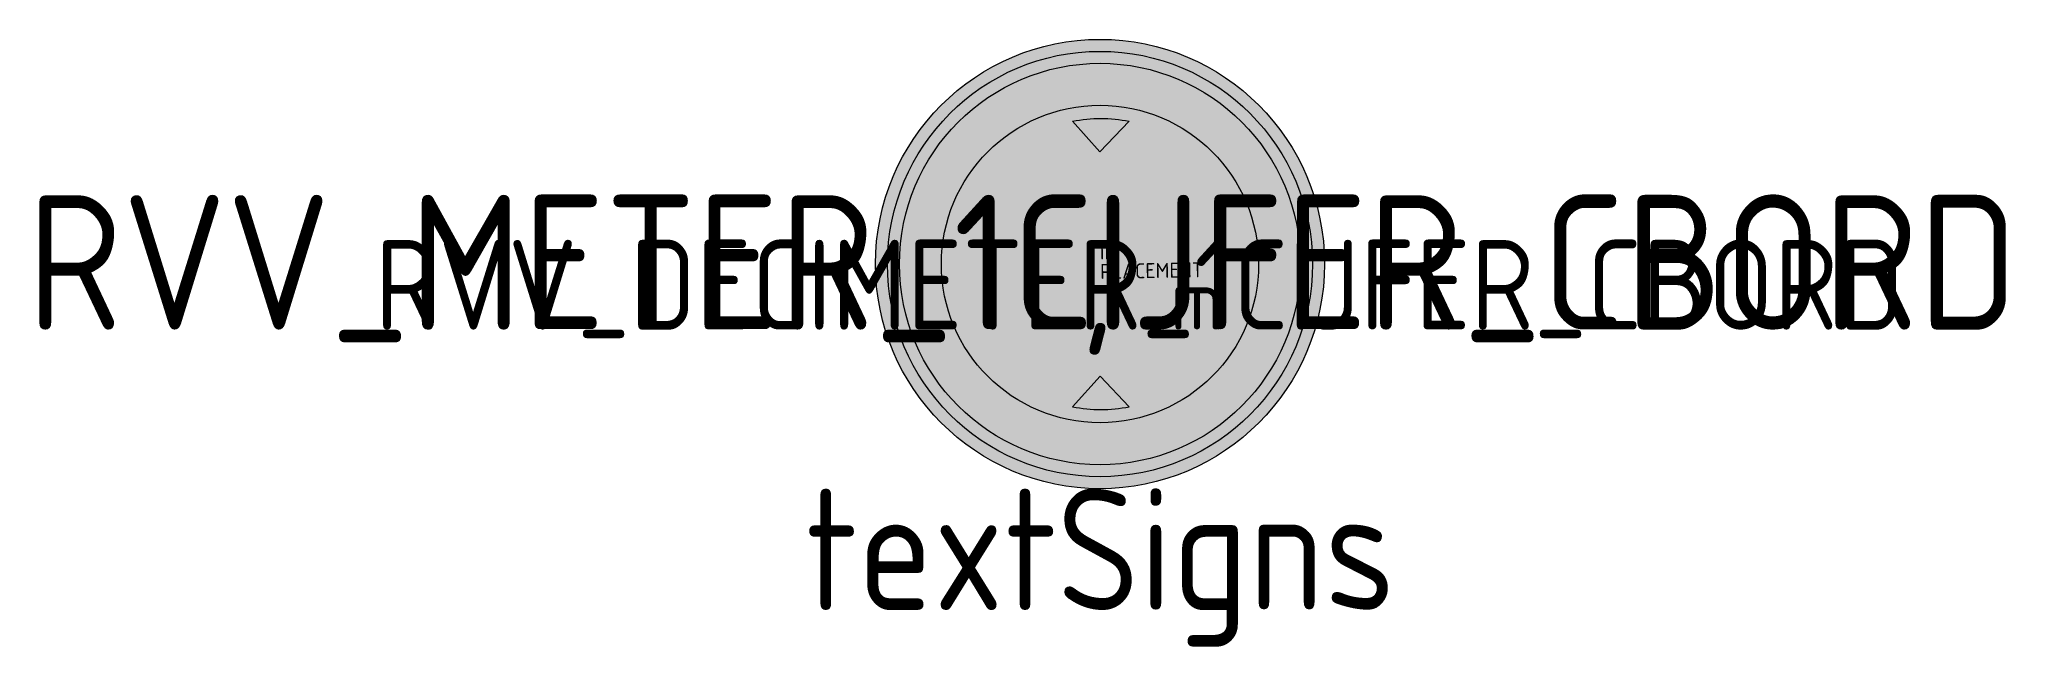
# Model space of a CAD drawing. Extents: x -17.7 to 15.1, y -6.4 to 3.8.
import ezdxf
from ezdxf.enums import TextEntityAlignment as Align

# ---------------------------------------------------------------- set-up
doc = ezdxf.new("R2010")
doc.units = 0
doc.styles.add('NLCS-ISO', font='NLCS-ISO.ttf', dxfattribs={"height": 0.25})
doc.styles.add('NLCS-RVV-M200-T25', font='NLCS-RVV.ttf')

msp = doc.modelspace()

# ---------------------------------------------------------------- hatches: boundary and pattern name
at = {"true_color": 0xbb1e10}
h = msp.add_hatch(color=22, dxfattribs=at)
h.dxf.hatch_style = 1
h.paths.add_polyline_path([(-3.75, 0), (-3.55, 0, -1), (3.55, 0), (3.75, 0, 1)])
at = {"true_color": 0xf1f0ea}
h = msp.add_hatch(color=7, dxfattribs=at)
h.dxf.hatch_style = 1
h.paths.add_polyline_path([(-3.55, 0), (-3.35, 0, -1), (3.35, 0), (3.55, 0, 1)])
at = {"true_color": 0xbb1e10}
h = msp.add_hatch(color=22, dxfattribs=at)
h.dxf.hatch_style = 1
h.paths.add_polyline_path([(-3.35, 0), (-2.649999999999999, 0, -1), (2.649999999999999, 0), (3.35, 0, 1)])
at = {"true_color": 0xf1f0ea}
h = msp.add_hatch(color=7, dxfattribs=at)
h.dxf.hatch_style = 1
h.paths.add_polyline_path([(-4.867971026610727e-16, -2.649999999999999), (-4.462596829562675e-16, -2.429324565346628, -0.04805906943848502), (-0.4575343095727806, -2.382441076447645), (-3.438739743073741e-16, -1.871962727249427), (5.658681176390957e-16, 1.871688027129933), (-0.4578477204116511, 2.382380866296387, -0.04809246396216529), (4.462600392132877e-16, 2.429326504719518), (4.867971026610727e-16, 2.649999999999999, 1)])
h = msp.add_hatch(color=7, dxfattribs=at)
h.dxf.hatch_style = 1
h.paths.add_polyline_path([(4.867971026610727e-16, 2.649999999999999), (4.462600392132878e-16, 2.429326504719518, -0.05113369543673478), (0.4869480028391844, 2.382380866296387), (3.438724476496385e-16, 1.871954416511797), (-3.438250389373263e-16, -1.871696335502398), (0.4872614055027764, -2.382316786716583, -0.05116710012505151), (-4.462596829562675e-16, -2.429324565346628), (-4.867971026610727e-16, -2.649999999999999, 1)])
at = {"true_color": 0x2a292a}
h = msp.add_hatch(color=250, dxfattribs=at)
h.dxf.hatch_style = 1
edge = h.paths.add_edge_path()
edge.add_line((-0.0001231211497596338, 1.871825359012847), (-0.4578477204116513, 2.382380866296387))
edge.add_arc((0.01455014121376564, 0.03131964414025523), 2.398051002375586, 78.63886142555401, 101.3611385744461, ccw=False)
edge.add_line((0.4869480028391835, 2.382380866296387), (-0.0001231211497596529, 1.871825359012847))
at = {"true_color": 0xbb1e10}
h = msp.add_hatch(color=22, dxfattribs=at)
h.dxf.hatch_style = 1
h.paths.add_polyline_path([(3.75, 0), (3.55, 0, -1), (-3.55, 0), (-3.75, 0, 1)])
at = {"true_color": 0xf1f0ea}
h = msp.add_hatch(color=7, dxfattribs=at)
h.dxf.hatch_style = 1
h.paths.add_polyline_path([(3.55, 0), (3.35, 0, -1), (-3.35, 0), (-3.55, 0, 1)])
at = {"true_color": 0xbb1e10}
h = msp.add_hatch(color=22, dxfattribs=at)
h.dxf.hatch_style = 1
h.paths.add_polyline_path([(3.35, 0), (2.649999999999999, 0, -1), (-2.649999999999999, 0), (-3.35, 0, 1)])
at = {"true_color": 0x2a292a}
h = msp.add_hatch(color=250, dxfattribs=at)
h.dxf.hatch_style = 1
edge = h.paths.add_edge_path()
edge.add_line((0.0001231211497596338, -1.871825359012847), (-0.4575343095727806, -2.382441076447645))
edge.add_arc((0.01455426124849284, -0.03131772976961589), 2.398051002375589, 258.6463987977837, 281.3686759466758)
edge.add_line((0.4872614055027764, -2.382316786716582), (0.0001231211497596529, -1.871825359012847))

# ---------------------------------------------------------------- linework, layer by layer
at = {"color": 250, "lineweight": 0, "true_color": 0x2a292a}
for points in [[(-0.0001231211497596338, 1.871825359012847), (-0.4578477204116513, 2.382380866296387, -0.09947077249200986), (0.4869480028391835, 2.382380866296387)], [(0.0001231211497596338, -1.871825359012847), (-0.4575343095727806, -2.382441076447645, 0.09947077249200986), (0.4872614055027764, -2.382316786716582)]]:
    msp.add_lwpolyline(points, format="xyb", close=True, dxfattribs=at)
at = {"color": 22, "lineweight": 0, "true_color": 0xbb1e10}
msp.add_circle((0, 0), 3.75, dxfattribs=at)
at = {"color": 7, "lineweight": 0, "true_color": 0xf1f0ea}
for radius in [3.55, 3.35, 2.649999999999999]:
    msp.add_circle((0, 0), radius, dxfattribs=at)

# ---------------------------------------------------------------- texts
at = {"color": 250, "true_color": 0x2a292a, "style": 'NLCS-RVV-M200-T25'}
for s, height, p in [('m', 1, (1.171783682973562, -1.094764716924672)), (',', 1.8, (-0.33552192939257, -1.094764716924672))]:
    msp.add_text(s, height=height, dxfattribs=at).set_placement(p)
at = {"color": 250, "true_color": 0x2a292a, "style": 'NLCS-RVV-M200-T25', "width": 0.9}
for tag, text, height, p in [('RVV_METER_1CIJFER_CBORD', '3', 2.25, (-1.294582488875832, -1.094764716924672)), ('RVV_DECIMETER_1CIJFER_CBORD', '1', 1.5, (0.6602940454185067, -1.094764716924672))]:
    msp.add_attdef(tag, text=text, height=height, dxfattribs=at).set_placement(p, align=Align.CENTER)
at = {"style": 'NLCS-ISO'}
msp.add_attdef('ID', text='', height=0.25, rotation=1, dxfattribs=at).set_placement((0, 0), align=Align.BOTTOM_LEFT)
msp.add_attdef('PLACEMENT', text='', height=0.25, rotation=1, dxfattribs=at).set_placement((0, 0), align=Align.TOP_LEFT)
at = {"color": 250, "true_color": 0x2a292a, "style": 'NLCS-RVV-M200-T25', "width": 0.9, "flags": 1}
msp.add_attdef('textSigns', text='-', height=2.025, dxfattribs=at).set_placement((-6.661338147750939e-16, -3.75), align=Align.TOP_CENTER)

doc.saveas('drawing.dxf')
